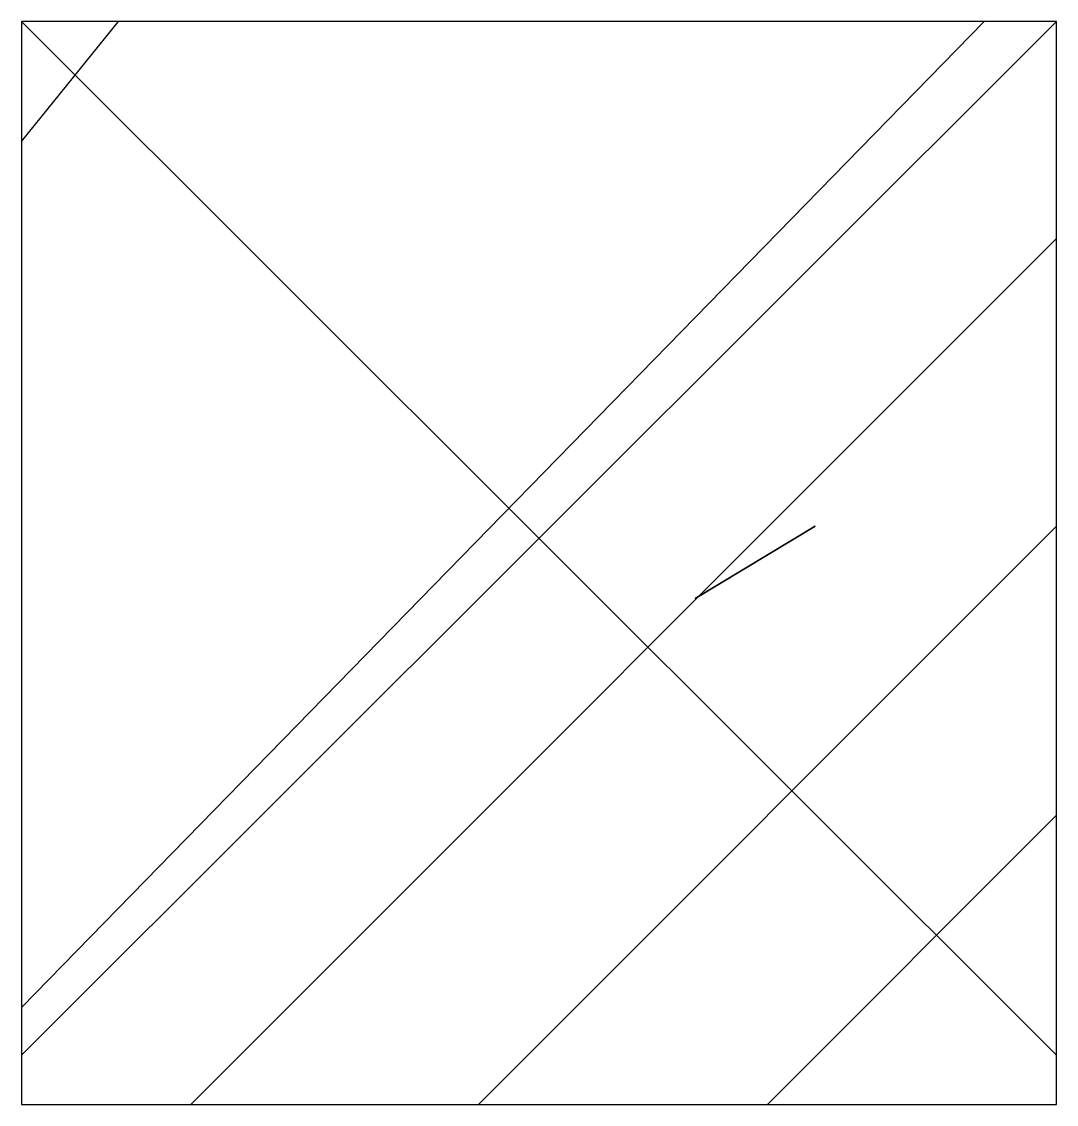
# Model space of a CAD drawing. Header units: millimetres. Extents: x 5 to 415, y 48 to 251.
# Drawn here: x 38.523 to 39.282, y 212.019 to 212.813 of the extents above; entities that cross this region are included whole.
import ezdxf

# ---------------------------------------------------------------- set-up
doc = ezdxf.new("R2010")
doc.units = ezdxf.units.MM
doc.layers.add('P', color=7, linetype='Continuous')

msp = doc.modelspace()

# ---------------------------------------------------------------- linework, layer by layer
at = {"layer": 'P'}
for points in [[(39.282, 212.055), (38.523, 212.813)], [(38.523, 212.055), (39.282, 212.813)], [(38.523, 212.09), (39.229, 212.813)], [(38.523, 212.725), (38.594, 212.813)], [(38.523, 212.813), (38.523, 212.019)], [(39.282, 212.813), (38.523, 212.813)], [(39.282, 212.019), (39.282, 212.813)], [(38.647, 212.019), (39.282, 212.654)], [(38.858, 212.019), (39.282, 212.443)], [(39.105, 212.443), (39.017, 212.39)], [(39.017, 212.39), (39.105, 212.443)], [(39.07, 212.019), (39.282, 212.231)], [(38.523, 212.019), (39.282, 212.019)]]:
    msp.add_lwpolyline(points, dxfattribs=at)

doc.saveas('drawing.dxf')
